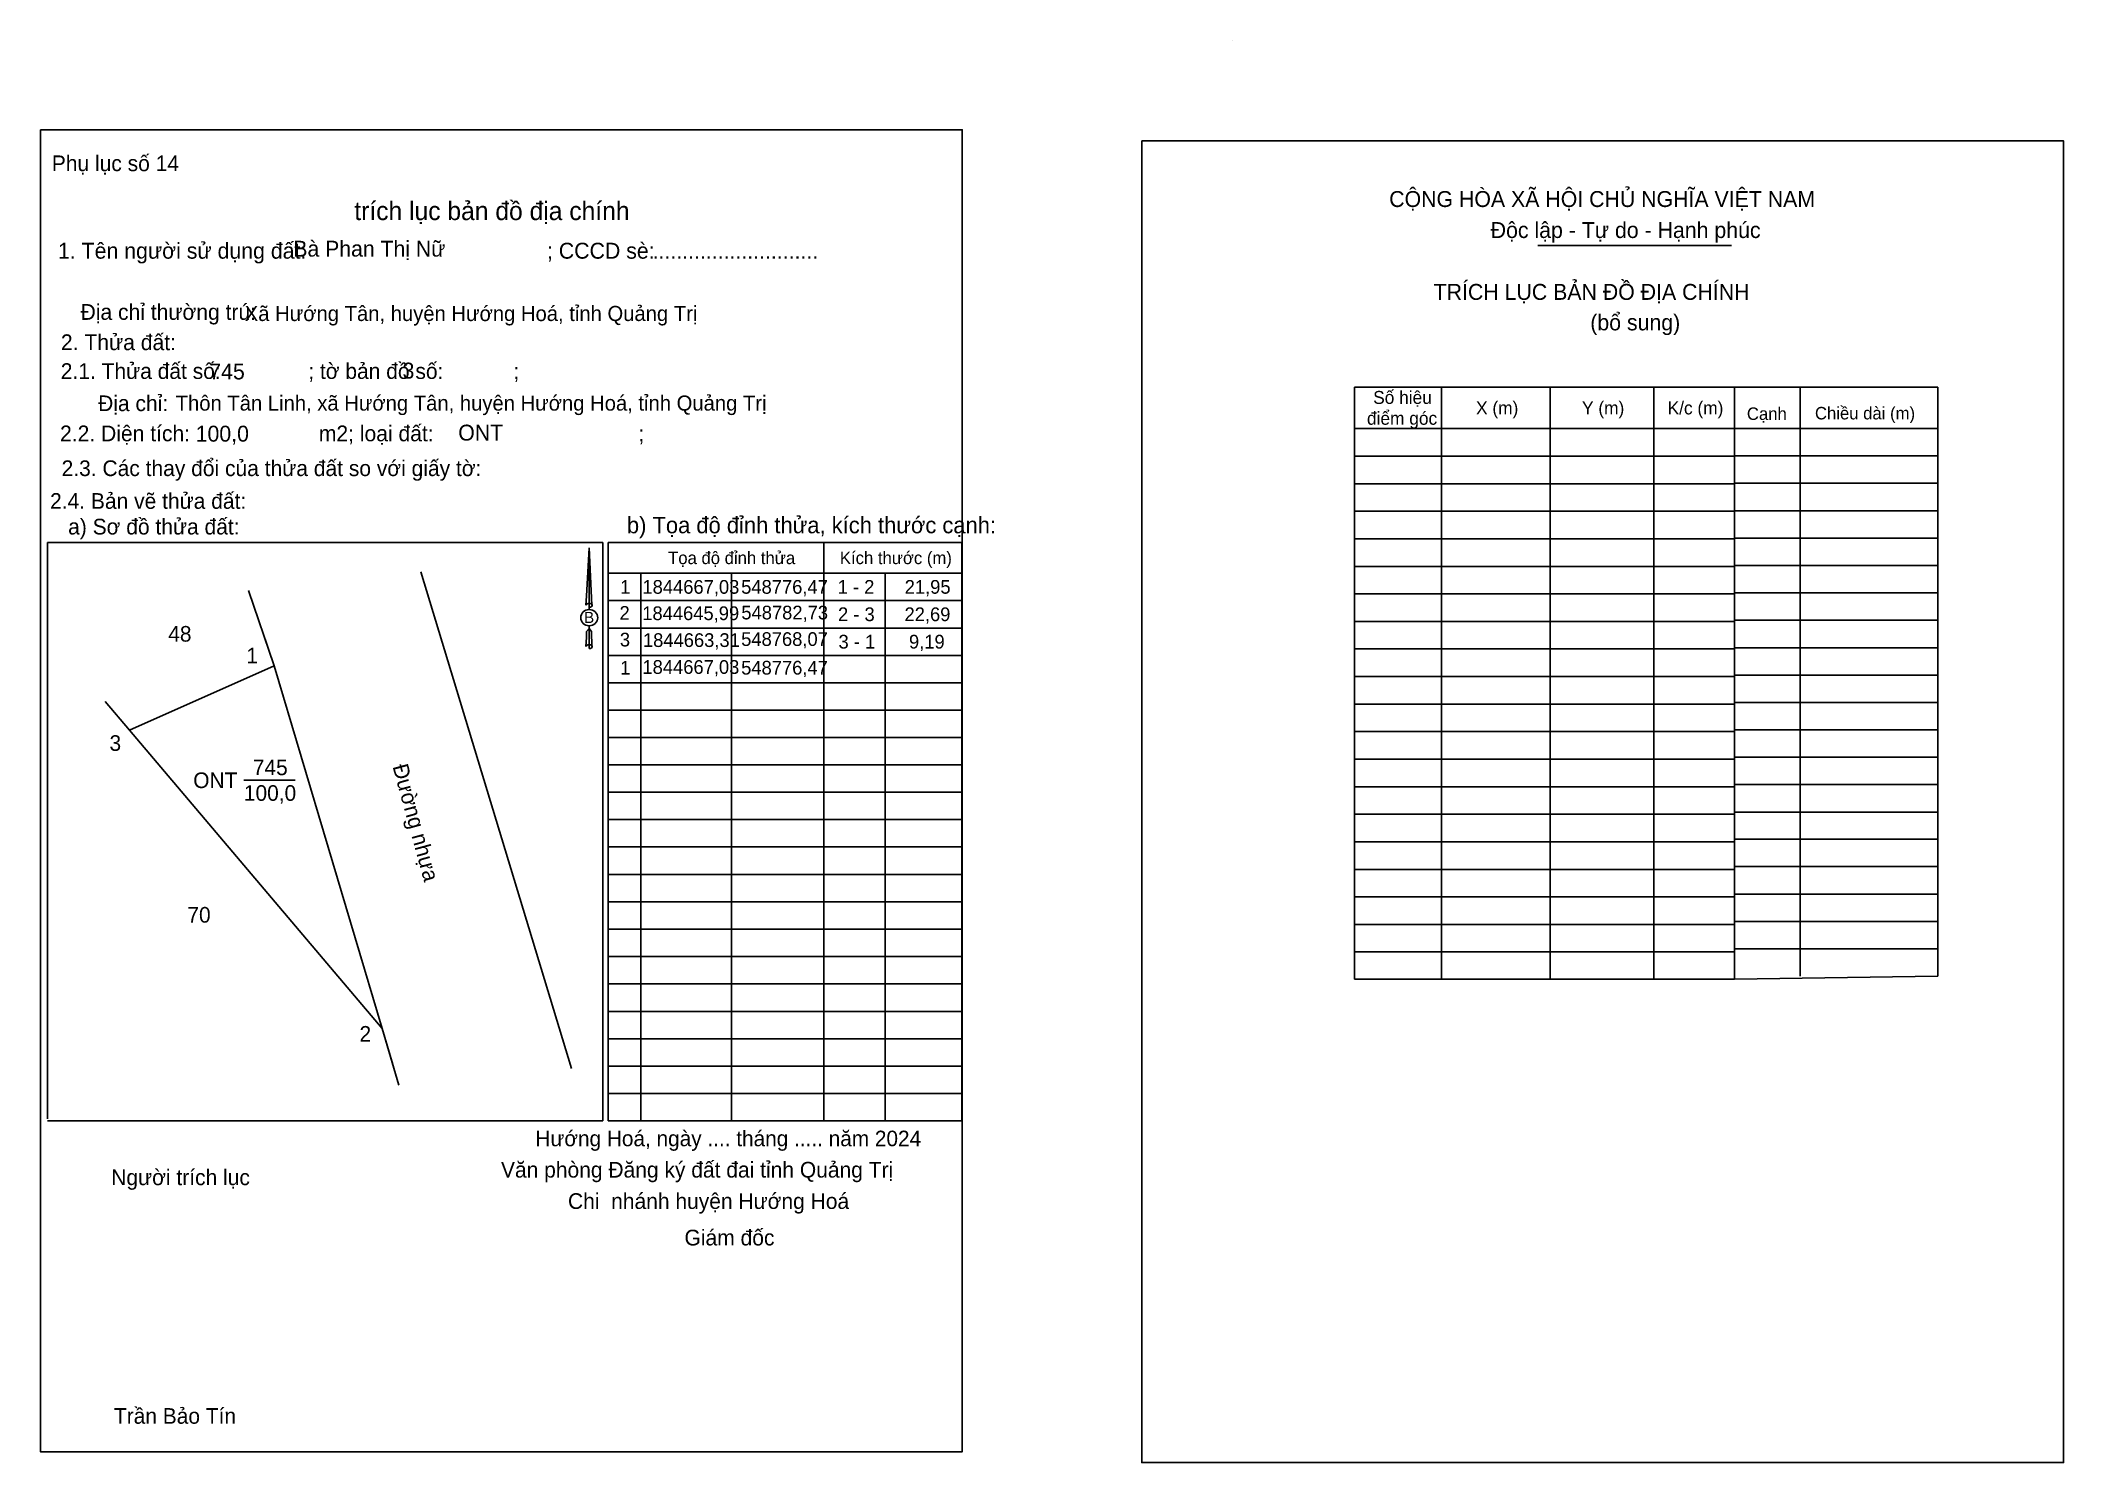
# Model space of a CAD drawing. Extents: x 548763 to 548880, y 1844621 to 1844703.
import ezdxf

# ---------------------------------------------------------------- set-up
doc = ezdxf.new("R2010")
doc.units = 0
for name, color, linetype in [('Level 1', 7, 'Continuous'), ('Level 10', 7, 'Continuous'), ('Level 13', 7, 'Continuous'), ('Level 23', 7, 'Continuous'), ('Level 27', 7, 'Continuous'), ('Level 3', 7, 'Continuous'), ('Level 36', 7, 'Continuous'), ('Level 40', 7, 'Continuous'), ('Level 42', 7, 'Continuous'), ('Level 52', 7, 'Continuous'), ('Level 53', 7, 'Continuous'), ('Level 6', 7, 'Continuous'), ('Level 63', 7, 'Continuous'), ('Level 9', 7, 'Continuous')]:
    doc.layers.add(name, color=color, linetype=linetype)

msp = doc.modelspace()

# ---------------------------------------------------------------- linework, layer by layer
at = {"layer": 'Level 1'}
for p, q in [((548832.07, 1844703.34), (548832.07, 1844703.34)), ((548849.81, 1844691.44), (548861.05, 1844691.44)), ((548865.04, 1844683.21), (548865.04, 1844649.02)), ((548861.23, 1844680.81), (548873.02, 1844680.81)), ((548861.23, 1844679.22), (548873.02, 1844679.22)), ((548861.23, 1844677.63), (548873.02, 1844677.63)), ((548861.23, 1844676.04), (548873.02, 1844676.04)), ((548808.36, 1844640.62), (548808.36, 1844674.19)), ((548808.36, 1844674.19), (548816.37, 1844674.19)), ((548816.37, 1844674.19), (548816.37, 1844640.62)), ((548861.23, 1844674.45), (548873.02, 1844674.45)), ((548861.23, 1844672.86), (548873.02, 1844672.86)), ((548795.89, 1844672.41), (548816.37, 1844672.41)), ((548811.92, 1844672.41), (548811.92, 1844640.62)), ((548795.85, 1844670.82), (548816.37, 1844670.82)), ((548861.23, 1844671.27), (548873.02, 1844671.27)), ((548861.23, 1844669.68), (548873.02, 1844669.68)), ((548795.85, 1844669.23), (548816.37, 1844669.23)), ((548795.85, 1844667.64), (548816.37, 1844667.64)), ((548861.23, 1844668.09), (548873.02, 1844668.09)), ((548795.85, 1844666.05), (548816.37, 1844666.05)), ((548861.23, 1844666.5), (548873.02, 1844666.5)), ((548861.23, 1844664.91), (548873.02, 1844664.91)), ((548795.85, 1844664.46), (548816.37, 1844664.46)), ((548795.85, 1844662.87), (548816.37, 1844662.87)), ((548861.23, 1844663.32), (548873.02, 1844663.32)), ((548795.85, 1844661.29), (548816.37, 1844661.29)), ((548861.23, 1844661.73), (548873.02, 1844661.73)), ((548861.23, 1844660.14), (548873.02, 1844660.14)), ((548795.85, 1844659.7), (548816.37, 1844659.7)), ((548795.85, 1844658.11), (548816.37, 1844658.11)), ((548861.23, 1844658.55), (548873.02, 1844658.55)), ((548795.85, 1844656.52), (548816.37, 1844656.52)), ((548861.23, 1844656.97), (548873.02, 1844656.97)), ((548861.23, 1844655.38), (548873.02, 1844655.38)), ((548795.85, 1844654.93), (548816.37, 1844654.93)), ((548795.85, 1844653.34), (548816.37, 1844653.34)), ((548861.23, 1844653.79), (548873.02, 1844653.79)), ((548795.85, 1844651.75), (548816.37, 1844651.75)), ((548861.23, 1844652.2), (548873.02, 1844652.2)), ((548861.23, 1844650.61), (548873.02, 1844650.61)), ((548795.85, 1844650.16), (548816.37, 1844650.16)), ((548795.85, 1844648.57), (548816.37, 1844648.57)), ((548861.23, 1844648.85), (548873.02, 1844649.02)), ((548795.85, 1844646.98), (548816.37, 1844646.98)), ((548795.85, 1844645.39), (548816.37, 1844645.39)), ((548795.85, 1844643.8), (548816.37, 1844643.8)), ((548795.85, 1844642.21), (548816.37, 1844642.21)), ((548808.36, 1844640.62), (548816.37, 1844640.62))]:
    msp.add_line(p, q, dxfattribs=at)
msp.add_lwpolyline([(548861.23, 1844649.02), (548861.23, 1844683.21), (548873.02, 1844683.21), (548873.02, 1844649.02)], dxfattribs=at)
at = {"layer": 'Level 10'}
msp.add_lwpolyline([(548768.07, 1844663.31), (548776.47, 1844667.03), (548782.73, 1844645.99)], close=True, dxfattribs=at)
at = {"layer": 'Level 13'}
for points in [[(548762.9, 1844698.15), (548816.4, 1844698.15), (548816.4, 1844621.42), (548762.9, 1844621.42)], [(548826.82, 1844697.51), (548880.32, 1844697.51), (548880.32, 1844620.79), (548826.82, 1844620.79)]]:
    msp.add_lwpolyline(points, close=True, dxfattribs=at)
at = {"layer": 'Level 23'}
for points in [[(548784.97, 1844672.49), (548793.73, 1844643.66)], [(548774.97, 1844671.41), (548776.47, 1844667.03), (548782.73, 1844645.99), (548783.71, 1844642.7)]]:
    msp.add_lwpolyline(points, dxfattribs=at)
at = {"layer": 'Level 27'}
for p, q in [((548776.47, 1844667.03), (548775.77, 1844669.09)), ((548768.07, 1844663.31), (548766.66, 1844664.97)), ((548782.73, 1844645.99), (548783.35, 1844643.9))]:
    msp.add_line(p, q, dxfattribs=at)
at = {"layer": 'Level 3'}
for p, q in [((548832.07, 1844703.34), (548832.07, 1844703.34)), ((548763.32, 1844674.19), (548795.54, 1844674.19)), ((548763.32, 1844640.74), (548763.32, 1844674.19)), ((548795.54, 1844674.19), (548795.54, 1844640.62)), ((548795.85, 1844674.19), (548795.85, 1844640.62)), ((548795.85, 1844674.19), (548808.36, 1844674.19)), ((548797.74, 1844672.41), (548797.74, 1844640.62)), ((548803, 1844672.41), (548803, 1844640.62)), ((548795.54, 1844640.62), (548763.32, 1844640.62)), ((548808.36, 1844640.62), (548795.85, 1844640.62))]:
    msp.add_line(p, q, dxfattribs=at)
at = {"layer": 'Level 40'}
for p, q in [((548794.74, 1844673.88), (548794.59, 1844671.08)), ((548794.74, 1844673.88), (548794.91, 1844670.56)), ((548794.74, 1844673.88), (548794.91, 1844670.56)), ((548794.74, 1844670.67), (548794.74, 1844673.88)), ((548794.74, 1844673.88), (548794.91, 1844670.56)), ((548794.59, 1844671.08), (548794.56, 1844670.56)), ((548794.74, 1844670.67), (548794.74, 1844670.55)), ((548794.74, 1844670.55), (548794.74, 1844670.45)), ((548794.91, 1844670.56), (548794.91, 1844670.56)), ((548794.74, 1844670.45), (548794.74, 1844670.32)), ((548794.74, 1844670.45), (548794.74, 1844670.32)), ((548794.74, 1844670.45), (548794.74, 1844670.32)), ((548794.74, 1844669.21), (548794.74, 1844669.36)), ((548794.74, 1844669.21), (548794.74, 1844669.36)), ((548794.74, 1844669.21), (548794.74, 1844669.36)), ((548794.59, 1844668.68), (548794.56, 1844668.16)), ((548794.6, 1844669.02), (548794.59, 1844668.68)), ((548794.74, 1844669.21), (548794.6, 1844669.02)), ((548794.74, 1844669.21), (548794.88, 1844669.02)), ((548794.74, 1844669.21), (548794.88, 1844669.02)), ((548794.74, 1844669.21), (548794.88, 1844669.02)), ((548794.74, 1844668.27), (548794.74, 1844669.21)), ((548794.74, 1844668.27), (548794.74, 1844668.14)), ((548794.74, 1844668.14), (548794.74, 1844668.05)), ((548794.88, 1844669.02), (548794.91, 1844668.16)), ((548794.88, 1844669.02), (548794.91, 1844668.16)), ((548794.88, 1844669.02), (548794.91, 1844668.16)), ((548794.91, 1844668.16), (548794.91, 1844668.16))]:
    msp.add_line(p, q, dxfattribs=at)
for centre, start_param, end_param in [((548794.75, 1844670.55), 1.570796, 3.074452), ((548794.75, 1844670.55), 0.067141, 1.570796), ((548794.75, 1844670.55), 4.712389, 6.283185), ((548794.75, 1844668.15), 2.491069, 3.074278), ((548794.75, 1844668.15), 1.570796, 2.491069), ((548794.75, 1844668.15), 0.067141, 1.570796), ((548794.75, 1844668.15), 4.712389, 6.283185)]:
    msp.add_ellipse(centre, major_axis=(0.181, 0), ratio=0.614131, start_param=start_param, end_param=end_param, dxfattribs=at)
msp.add_ellipse((548794.75, 1844669.83), major_axis=(0.494, 0), ratio=0.952727, dxfattribs=at)
at = {"layer": 'Level 53'}
for p, q in [((548762.9, 1844698.15), (548762.9, 1844698.15)), ((548816.4, 1844621.42), (548816.4, 1844621.42))]:
    msp.add_line(p, q, dxfattribs=at)
at = {"layer": 'Level 63'}
for p, q in [((548844.22, 1844683.21), (548844.22, 1844648.85)), ((548850.53, 1844683.21), (548850.53, 1844648.85)), ((548856.54, 1844683.21), (548856.54, 1844648.85)), ((548839.17, 1844680.81), (548861.23, 1844680.81)), ((548839.17, 1844679.21), (548861.23, 1844679.21)), ((548839.17, 1844677.61), (548861.23, 1844677.61)), ((548839.17, 1844676.01), (548861.23, 1844676.01)), ((548839.17, 1844674.41), (548861.23, 1844674.41)), ((548839.17, 1844672.81), (548861.23, 1844672.81)), ((548839.17, 1844671.21), (548861.23, 1844671.21)), ((548839.17, 1844669.61), (548861.23, 1844669.61)), ((548839.17, 1844668.02), (548861.23, 1844668.02)), ((548839.17, 1844666.42), (548861.23, 1844666.42)), ((548839.17, 1844664.82), (548861.23, 1844664.82)), ((548839.17, 1844663.22), (548861.23, 1844663.22)), ((548839.17, 1844661.62), (548861.23, 1844661.62)), ((548839.17, 1844660.02), (548861.23, 1844660.02)), ((548839.17, 1844658.42), (548861.23, 1844658.42)), ((548839.17, 1844656.82), (548861.23, 1844656.82)), ((548839.17, 1844655.22), (548861.23, 1844655.22)), ((548839.17, 1844653.62), (548861.23, 1844653.62)), ((548839.17, 1844652.03), (548861.23, 1844652.03)), ((548839.17, 1844650.44), (548861.23, 1844650.44)), ((548839.17, 1844648.85), (548861.23, 1844648.85))]:
    msp.add_line(p, q, dxfattribs=at)
msp.add_lwpolyline([(548839.17, 1844683.21), (548861.23, 1844683.21), (548861.23, 1844648.85), (548839.17, 1844648.85)], close=True, dxfattribs=at)
at = {"layer": 'Level 9'}
msp.add_line((548774.71, 1844660.4), (548777.68, 1844660.4), dxfattribs=at)

# ---------------------------------------------------------------- texts
at = {"layer": 'Level 1'}
for s, height, p in [('Phụ lục số 14', 0.9114, (548763.56, 1844695.75)), ('CỘNG HÒA XÃ HỘI CHỦ NGHĨA VIỆT NAM', 0.9241, (548841.18, 1844693.67)), ('Độc lập - Tự do - Hạnh phúc', 0.9241, (548847.07, 1844691.87)), ('1. Tên người sử dụng đất:', 0.9238, (548763.92, 1844690.67)), ('Bà Phan Thị Nữ', 0.9197, (548777.58, 1844690.79)), ('; CCCD sè:', 0.924, (548792.3, 1844690.67)), ('............................', 0.9238, (548798.43, 1844690.67)), ('TRÍCH LỤC BẢN ĐỒ ĐỊA CHÍNH', 0.9241, (548843.76, 1844688.28)), ('Địa chỉ thường trú:', 0.9145, (548765.23, 1844687.12)), ('(bổ sung)', 0.924, (548852.85, 1844686.51)), ('2. Thửa đất:', 0.9165, (548764.09, 1844685.36)), ('2.1. Thửa đất số:               ; tờ bản đồ số:            ;', 0.9114, (548764.08, 1844683.69)), ('Địa chỉ:', 0.911, (548766.25, 1844681.82)), ('2.2. Diện tích:                      m2; loại đất:                                   ;', 0.9145, (548764.04, 1844680.07)), ('Cạnh', 0.724, (548861.94, 1844681.31)), ('Chiều dài (m)', 0.7238, (548865.89, 1844681.34)), ('2.3. Các thay đổi của thửa đất so với giấy tờ:', 0.9114, (548764.13, 1844678.05)), ('2.4. Bản vẽ thửa đất: ', 0.9114, (548763.46, 1844676.15)), ('a) Sơ đồ thửa đất: ', 0.9114, (548764.51, 1844674.66)), ('Tọa độ đỉnh thửa', 0.7238, (548799.33, 1844672.94)), ('Kích thước (m)', 0.7238, (548809.3, 1844672.94)), ('Hướng Hoá, ngày .... tháng ..... năm 2024', 0.902, (548791.63, 1844639.15)), ('Người trích lục', 0.9114, (548767.01, 1844636.89)), ('Văn phòng Đăng ký đất đai tỉnh Quảng Trị', 0.9114, (548789.63, 1844637.33)), (' Chi  nhánh huyện Hướng Hoá', 0.9114, (548793.18, 1844635.51)), (' Giám đốc', 0.913, (548799.94, 1844633.39)), ('Trần Bảo Tín', 0.9076, (548767.17, 1844623.04))]:
    msp.add_text(s, height=height, dxfattribs=at).set_placement(p)
at = {"layer": 'Level 10'}
msp.add_text('b) Tọa độ đỉnh thửa, kích thước cạnh:', height=0.9514, dxfattribs=at).set_placement((548796.94, 1844674.73))
at = {"layer": 'Level 13'}
for s, p in [('745', (548775.23, 1844660.69)), ('ONT', (548771.77, 1844659.94)), ('100,0', (548774.71, 1844659.2))]:
    msp.add_text(s, height=0.907, dxfattribs=at).set_placement(p)
at = {"layer": 'Level 36'}
for s, p in [('48', (548770.32, 1844668.44)), ('70', (548771.43, 1844652.13))]:
    msp.add_text(s, height=0.907, dxfattribs=at).set_placement(p)
msp.add_text('Đường nhựa', height=0.907, rotation=285.3266, dxfattribs=at).set_placement((548783.33, 1844661.2))
at = {"layer": 'Level 40'}
msp.add_text('B', height=0.647, dxfattribs=at).set_placement((548794.46, 1844669.52))
at = {"layer": 'Level 42'}
msp.add_text(' trích lục bản đồ địa chính', height=1.0692, dxfattribs=at).set_placement((548780.72, 1844692.91))
at = {"layer": 'Level 52'}
for s, p in [('1', (548796.55, 1844671.22)), ('1844667,03', (548797.84, 1844671.22)), ('548776,47', (548803.57, 1844671.22)), ('1 - 2', (548809.17, 1844671.22)), ('21,95', (548813.06, 1844671.22)), ('2', (548796.51, 1844669.71)), ('1844645,99', (548797.83, 1844669.69)), ('548782,73', (548803.58, 1844669.73)), ('2 - 3', (548809.19, 1844669.63)), ('22,69', (548813.05, 1844669.63)), ('3', (548796.53, 1844668.16)), ('1844663,31', (548797.87, 1844668.13)), ('548768,07', (548803.57, 1844668.19)), ('3 - 1', (548809.22, 1844668.04)), ('9,19', (548813.31, 1844668.04)), ('1', (548796.55, 1844666.53)), ('1844667,03', (548797.84, 1844666.57)), ('548776,47', (548803.57, 1844666.53))]:
    msp.add_text(s, height=0.796, dxfattribs=at).set_placement(p)
at = {"layer": 'Level 6'}
for s, height, p in [('Xã Hướng Tân, huyện Hướng Hoá, tỉnh Quảng Trị', 0.8776, (548774.76, 1844687.05)), ('745', 0.924, (548772.7, 1844683.66)), ('3', 0.924, (548783.92, 1844683.71)), ('Thôn Tân Linh, xã Hướng Tân, huyện Hướng Hoá, tỉnh Quảng Trị', 0.8776, (548770.75, 1844681.85)), ('100,0', 0.924, (548771.91, 1844680.05)), ('ONT', 0.924, (548787.15, 1844680.11)), ('.', 0.746, (548784.79, 1844678.08))]:
    msp.add_text(s, height=height, dxfattribs=at).set_placement(p)
at = {"layer": 'Level 63'}
for s, p in [('Số hiệu', (548840.25, 1844682.24)), ('X (m)', (548846.22, 1844681.63)), ('Y (m)', (548852.37, 1844681.63)), ('K/c (m)', (548857.34, 1844681.63)), ('điểm góc', (548839.89, 1844681.03))]:
    msp.add_text(s, height=0.751, dxfattribs=at).set_placement(p)
at = {"layer": 'Level 9'}
for s, p in [('1', (548774.85, 1844667.18)), ('3', (548766.91, 1844662.1)), ('2', (548781.42, 1844645.22))]:
    msp.add_text(s, height=0.907, dxfattribs=at).set_placement(p)

doc.saveas('drawing.dxf')
